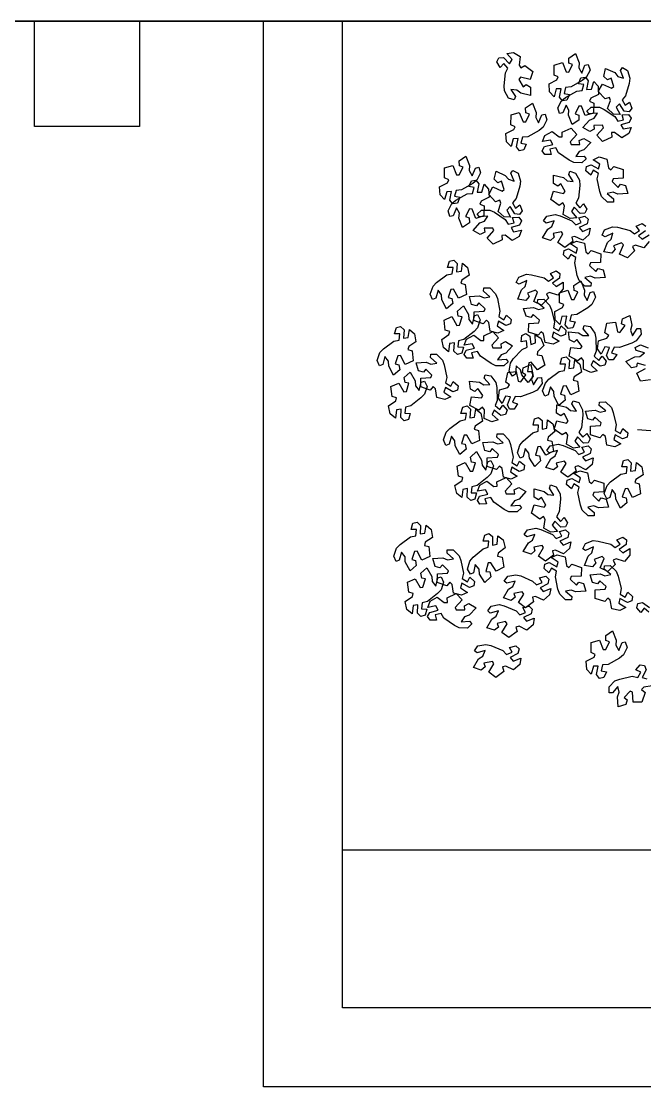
# Model space of a CAD drawing. Header units: millimetres. Extents: x 2004 to 9033, y -135 to 5682.
# Drawn here: x 2765.3 to 3002.3, y 4477.3 to 4882.3 of the extents above; entities that cross this region are included whole.
import ezdxf

# ---------------------------------------------------------------- set-up
doc = ezdxf.new("R2010")
doc.units = ezdxf.units.MM
doc.layers.add('alberi', color=74, linetype='Continuous')

msp = doc.modelspace()

# ---------------------------------------------------------------- linework, layer by layer
for p, q in [((2087.34, 4882.31), (4087.34, 4882.31)), ((2937.34, 4882.31), (2437.34, 4882.31)), ((3087.34, 4882.31), (2587.34, 4882.31)), ((2857.34, 4567.31), (2857.34, 4882.31)), ((2987.34, 4882.31), (2887.34, 4882.31)), ((3087.34, 4882.31), (2987.34, 4882.31)), ((2887.34, 4567.31), (3237.34, 4567.31))]:
    msp.add_line(p, q)
for points in [[(2770.28, 4882.31), (2810.28, 4882.31), (2810.28, 4842.31), (2770.28, 4842.31), (2770.28, 4882.31)], [(3237.34, 4582.31), (3237.34, 4507.31), (2887.34, 4507.31), (2887.34, 4882.31)], [(3267.34, 4582.31), (3267.34, 4477.31), (2857.34, 4477.31), (2857.34, 4567.31)]]:
    msp.add_lwpolyline(points)
at = {"layer": 'alberi'}
for points in [[(2950.51, 4853.13), (2949.03, 4855.87), (2948.87, 4857.82), (2949.31, 4862.69), (2950.3, 4864.53), (2948.76, 4866.28), (2947.33, 4864.8), (2946.05, 4866.86), (2946.77, 4868.38), (2948.58, 4868.51), (2948.58, 4868.51), (2950.86, 4866.18), (2951.86, 4867.74), (2949.85, 4870.12), (2952.34, 4870.49), (2954.99, 4868.91), (2954.56, 4865.6), (2955.2, 4864.57), (2956.67, 4865.49), (2956.67, 4865.49), (2959.79, 4863.28), (2958.78, 4860.16), (2955.06, 4861.01), (2954.43, 4860.21), (2956.06, 4857.35), (2957.25, 4858.24), (2958.87, 4857.21), (2958.84, 4854.1), (2955.13, 4854.95), (2953.63, 4856.14), (2951.37, 4856.36), (2953.13, 4853.66), (2952.67, 4852.46)], [(2981.49, 4863.76), (2980.07, 4860.98), (2978.55, 4859.75), (2974.28, 4857.35), (2972.21, 4857.13), (2971.64, 4854.87), (2973.67, 4854.54), (2972.69, 4852.3), (2971.03, 4852.04), (2969.9, 4853.46), (2969.9, 4853.46), (2970.53, 4856.67), (2968.68, 4856.61), (2967.85, 4853.6), (2966.14, 4855.44), (2965.94, 4858.52), (2968.92, 4860.04), (2969.41, 4861.15), (2967.81, 4861.84), (2967.81, 4861.84), (2967.88, 4865.67), (2971.02, 4866.59), (2972.41, 4863.05), (2973.44, 4862.98), (2974.87, 4865.94), (2973.47, 4866.42), (2973.4, 4868.34), (2975.98, 4870.08), (2977.38, 4866.53), (2977.24, 4864.63), (2978.34, 4862.64), (2979.57, 4865.61), (2980.82, 4865.91)], [(2995.76, 4863.65), (2996.65, 4860.66), (2996.41, 4858.71), (2994.99, 4854.03), (2993.65, 4852.43), (2994.8, 4850.41), (2996.49, 4851.57), (2997.33, 4849.29), (2996.32, 4847.95), (2994.52, 4848.19), (2994.52, 4848.19), (2992.75, 4850.94), (2991.46, 4849.62), (2992.94, 4846.88), (2990.43, 4847.02), (2988.16, 4849.1), (2989.26, 4852.26), (2988.84, 4853.4), (2987.21, 4852.79), (2987.21, 4852.79), (2984.61, 4855.6), (2986.23, 4858.44), (2989.69, 4856.85), (2990.48, 4857.51), (2989.47, 4860.64), (2988.12, 4860.02), (2986.74, 4861.36), (2987.41, 4864.39), (2990.86, 4862.8), (2992.09, 4861.33), (2994.26, 4860.65), (2993.08, 4863.66), (2993.78, 4864.74)], [(2969.21, 4849.36), (2970.64, 4852.13), (2972.17, 4853.36), (2976.43, 4855.74), (2978.51, 4855.96), (2979.09, 4858.22), (2977.06, 4858.56), (2978.05, 4860.78), (2979.71, 4861.05), (2980.84, 4859.62), (2980.84, 4859.62), (2980.19, 4856.42), (2982.04, 4856.47), (2982.88, 4859.47), (2984.59, 4857.62), (2984.77, 4854.54), (2981.79, 4853.04), (2981.3, 4851.93), (2982.89, 4851.24), (2982.89, 4851.24), (2982.81, 4847.41), (2979.67, 4846.49), (2978.29, 4850.04), (2977.27, 4850.11), (2975.82, 4847.15), (2977.22, 4846.67), (2977.28, 4844.75), (2974.69, 4843.03), (2973.31, 4846.57), (2973.45, 4848.48), (2972.36, 4850.47), (2971.12, 4847.5), (2969.87, 4847.21)], [(2965.09, 4844.84), (2963.66, 4842.07), (2962.14, 4840.83), (2957.88, 4838.44), (2955.8, 4838.21), (2955.23, 4835.95), (2957.26, 4835.62), (2956.29, 4833.39), (2954.62, 4833.13), (2953.49, 4834.54), (2953.49, 4834.54), (2954.13, 4837.75), (2952.28, 4837.69), (2951.45, 4834.69), (2949.73, 4836.53), (2949.54, 4839.61), (2952.52, 4841.12), (2953, 4842.24), (2951.41, 4842.92), (2951.41, 4842.92), (2951.47, 4846.75), (2954.61, 4847.68), (2956.01, 4844.14), (2957.03, 4844.07), (2958.47, 4847.03), (2957.06, 4847.51), (2957, 4849.43), (2959.58, 4851.16), (2960.97, 4847.62), (2960.84, 4845.71), (2961.93, 4843.72), (2963.16, 4846.7), (2964.42, 4847)], [(2981.92, 4849.66), (2985.04, 4849.62), (2986.82, 4848.81), (2990.87, 4846.06), (2992, 4844.3), (2994.27, 4844.79), (2993.66, 4846.76), (2996.1, 4846.88), (2997.08, 4845.51), (2996.31, 4843.86), (2996.31, 4843.86), (2993.15, 4843), (2994.03, 4841.37), (2997.09, 4841.97), (2996.21, 4839.61), (2993.54, 4838.07), (2990.85, 4840.06), (2989.64, 4840), (2989.73, 4838.26), (2989.73, 4838.26), (2986.28, 4836.62), (2984.05, 4839.02), (2986.6, 4841.84), (2986.21, 4842.79), (2982.91, 4842.76), (2983.11, 4841.29), (2981.42, 4840.37), (2978.72, 4841.91), (2981.27, 4844.74), (2983.04, 4845.47), (2984.33, 4847.33), (2981.12, 4847.11), (2980.29, 4848.1)], [(2978.4, 4828.54), (2975.28, 4828.65), (2973.52, 4829.51), (2969.54, 4832.36), (2968.46, 4834.15), (2966.17, 4833.71), (2966.73, 4831.73), (2964.29, 4831.67), (2963.35, 4833.06), (2964.16, 4834.69), (2964.16, 4834.69), (2967.33, 4835.47), (2966.5, 4837.12), (2963.42, 4836.6), (2964.37, 4838.93), (2967.07, 4840.41), (2969.7, 4838.36), (2970.92, 4838.39), (2970.87, 4840.12), (2970.87, 4840.12), (2974.36, 4841.68), (2976.53, 4839.23), (2973.91, 4836.47), (2974.28, 4835.51), (2977.57, 4835.46), (2977.42, 4836.94), (2979.13, 4837.81), (2981.79, 4836.2), (2979.17, 4833.44), (2977.38, 4832.76), (2976.05, 4830.92), (2979.26, 4831.07), (2980.06, 4830.06)], [(2939.85, 4824.67), (2938.43, 4821.89), (2936.9, 4820.66), (2932.64, 4818.26), (2930.56, 4818.04), (2929.99, 4815.78), (2932.02, 4815.45), (2931.05, 4813.22), (2929.38, 4812.95), (2928.25, 4814.37), (2928.25, 4814.37), (2928.89, 4817.58), (2927.04, 4817.52), (2926.21, 4814.51), (2924.49, 4816.36), (2924.3, 4819.43), (2927.28, 4820.95), (2927.76, 4822.06), (2926.17, 4822.75), (2926.17, 4822.75), (2926.23, 4826.58), (2929.37, 4827.51), (2930.77, 4823.96), (2931.79, 4823.89), (2933.23, 4826.86), (2931.83, 4827.34), (2931.76, 4829.26), (2934.34, 4830.99), (2935.73, 4827.45), (2935.6, 4825.54), (2936.69, 4823.55), (2937.92, 4826.53), (2939.18, 4826.82)], [(2988.1, 4813.55), (2985.91, 4815.76), (2985.2, 4817.59), (2984.24, 4822.39), (2984.67, 4824.43), (2982.7, 4825.67), (2981.75, 4823.85), (2979.93, 4825.46), (2980.2, 4827.13), (2981.89, 4827.76), (2981.89, 4827.76), (2984.75, 4826.17), (2985.27, 4827.95), (2982.66, 4829.66), (2984.95, 4830.73), (2987.93, 4829.96), (2988.45, 4826.66), (2989.36, 4825.85), (2990.51, 4827.15), (2990.51, 4827.15), (2994.13, 4825.91), (2994.04, 4822.64), (2990.24, 4822.4), (2989.86, 4821.45), (2992.23, 4819.17), (2993.12, 4820.36), (2994.97, 4819.83), (2995.82, 4816.84), (2992.02, 4816.61), (2990.24, 4817.32), (2988.01, 4816.9), (2990.47, 4814.81), (2990.36, 4813.52)], [(2954.11, 4824.56), (2955.01, 4821.57), (2954.76, 4819.63), (2953.35, 4814.95), (2952, 4813.35), (2953.15, 4811.32), (2954.85, 4812.49), (2955.69, 4810.2), (2954.67, 4808.86), (2952.87, 4809.1), (2952.87, 4809.1), (2951.11, 4811.86), (2949.82, 4810.53), (2951.3, 4807.79), (2948.79, 4807.93), (2946.51, 4810.02), (2947.62, 4813.17), (2947.2, 4814.31), (2945.57, 4813.7), (2945.57, 4813.7), (2942.97, 4816.51), (2944.59, 4819.36), (2948.05, 4817.76), (2948.84, 4818.42), (2947.82, 4821.55), (2946.48, 4820.93), (2945.1, 4822.27), (2945.76, 4825.31), (2949.22, 4823.71), (2950.45, 4822.24), (2952.61, 4821.57), (2951.44, 4824.57), (2952.14, 4825.65)], [(2976, 4824.64), (2977.45, 4821.88), (2977.58, 4819.92), (2977.09, 4815.06), (2976.08, 4813.23), (2977.6, 4811.46), (2979.04, 4812.93), (2980.31, 4810.85), (2979.57, 4809.34), (2977.76, 4809.23), (2977.76, 4809.23), (2975.5, 4811.59), (2974.48, 4810.05), (2976.46, 4807.64), (2973.97, 4807.29), (2971.34, 4808.91), (2971.81, 4812.21), (2971.18, 4813.25), (2969.7, 4812.34), (2969.7, 4812.34), (2966.61, 4814.6), (2967.65, 4817.7), (2971.35, 4816.8), (2972, 4817.6), (2970.4, 4820.48), (2969.2, 4819.61), (2967.59, 4820.66), (2967.66, 4823.77), (2971.36, 4822.87), (2972.84, 4821.66), (2975.1, 4821.41), (2973.37, 4824.13), (2973.85, 4825.33)], [(2927.56, 4810.28), (2929, 4813.05), (2930.52, 4814.28), (2934.79, 4816.66), (2936.87, 4816.88), (2937.45, 4819.13), (2935.42, 4819.47), (2936.4, 4821.7), (2938.07, 4821.96), (2939.19, 4820.53), (2939.19, 4820.53), (2938.55, 4817.33), (2940.4, 4817.38), (2941.24, 4820.39), (2942.95, 4818.54), (2943.13, 4815.46), (2940.15, 4813.95), (2939.66, 4812.84), (2941.25, 4812.15), (2941.25, 4812.15), (2941.17, 4808.32), (2938.03, 4807.4), (2936.64, 4810.95), (2935.62, 4811.03), (2934.18, 4808.07), (2935.58, 4807.58), (2935.64, 4805.66), (2933.05, 4803.94), (2931.67, 4807.49), (2931.81, 4809.39), (2930.72, 4811.39), (2929.48, 4808.41), (2928.22, 4808.12)], [(2940.28, 4810.57), (2943.4, 4810.53), (2945.18, 4809.72), (2949.22, 4806.97), (2950.35, 4805.21), (2952.63, 4805.71), (2952.02, 4807.67), (2954.45, 4807.79), (2955.43, 4806.42), (2954.66, 4804.78), (2954.66, 4804.78), (2951.51, 4803.92), (2952.39, 4802.29), (2955.45, 4802.88), (2954.56, 4800.53), (2951.89, 4798.98), (2949.21, 4800.97), (2948, 4800.91), (2948.09, 4799.18), (2948.09, 4799.18), (2944.63, 4797.53), (2942.4, 4799.93), (2944.96, 4802.76), (2944.56, 4803.7), (2941.27, 4803.67), (2941.47, 4802.2), (2939.78, 4801.28), (2937.07, 4802.82), (2939.63, 4805.65), (2941.39, 4806.38), (2942.69, 4808.25), (2939.47, 4808.02), (2938.65, 4809.01)], [(2965.11, 4808.25), (2968.18, 4808.81), (2970.09, 4808.36), (2974.58, 4806.44), (2976.03, 4804.93), (2978.17, 4805.85), (2977.19, 4807.66), (2979.56, 4808.25), (2980.78, 4807.09), (2980.34, 4805.33), (2980.34, 4805.33), (2977.41, 4803.88), (2978.59, 4802.45), (2981.48, 4803.63), (2981.06, 4801.14), (2978.74, 4799.11), (2975.72, 4800.55), (2974.54, 4800.26), (2974.97, 4798.57), (2974.97, 4798.57), (2971.9, 4796.29), (2969.25, 4798.21), (2971.21, 4801.48), (2970.64, 4802.33), (2967.42, 4801.67), (2967.89, 4800.26), (2966.41, 4799.04), (2963.46, 4800.03), (2965.42, 4803.29), (2967.01, 4804.35), (2967.92, 4806.43), (2964.81, 4805.59), (2963.81, 4806.41)], [(2979.56, 4781.59), (2977.36, 4783.8), (2976.65, 4785.63), (2975.69, 4790.43), (2976.12, 4792.47), (2974.15, 4793.72), (2973.21, 4791.89), (2971.39, 4793.5), (2971.65, 4795.17), (2973.35, 4795.8), (2973.35, 4795.8), (2976.2, 4794.21), (2976.72, 4795.99), (2974.12, 4797.7), (2976.4, 4798.77), (2979.39, 4798), (2979.91, 4794.7), (2980.81, 4793.89), (2981.96, 4795.2), (2981.96, 4795.2), (2985.58, 4793.95), (2985.49, 4790.68), (2981.69, 4790.45), (2981.31, 4789.5), (2983.68, 4787.21), (2984.57, 4788.4), (2986.42, 4787.87), (2987.27, 4784.88), (2983.47, 4784.65), (2981.7, 4785.37), (2979.47, 4784.94), (2981.92, 4782.85), (2981.81, 4781.56)], [(2920.73, 4778.64), (2921.8, 4781.57), (2923.16, 4782.98), (2927.1, 4785.88), (2929.14, 4786.36), (2929.43, 4788.67), (2927.37, 4788.75), (2928.07, 4791.08), (2929.68, 4791.55), (2930.98, 4790.28), (2930.98, 4790.28), (2930.74, 4787.02), (2932.57, 4787.3), (2933.02, 4790.39), (2934.95, 4788.77), (2935.52, 4785.74), (2932.75, 4783.87), (2932.41, 4782.71), (2934.07, 4782.22), (2934.07, 4782.22), (2934.48, 4778.41), (2931.47, 4777.11), (2929.65, 4780.45), (2928.63, 4780.4), (2927.57, 4777.28), (2929.02, 4776.98), (2929.32, 4775.08), (2926.97, 4773.04), (2925.16, 4776.39), (2925.05, 4778.3), (2923.72, 4780.14), (2922.87, 4777.03), (2921.66, 4776.59)], [(2954.39, 4785.08), (2957.33, 4786.13), (2959.28, 4785.98), (2964.03, 4784.81), (2965.69, 4783.55), (2967.66, 4784.8), (2966.41, 4786.44), (2968.65, 4787.39), (2970.04, 4786.45), (2969.89, 4784.64), (2969.89, 4784.64), (2967.23, 4782.74), (2968.62, 4781.51), (2971.28, 4783.14), (2971.27, 4780.62), (2969.3, 4778.24), (2966.09, 4779.18), (2964.98, 4778.7), (2965.67, 4777.11), (2965.67, 4777.11), (2963, 4774.36), (2960.07, 4775.84), (2961.49, 4779.38), (2960.79, 4780.13), (2957.71, 4778.95), (2958.41, 4777.64), (2957.14, 4776.2), (2954.07, 4776.7), (2955.48, 4780.24), (2956.89, 4781.54), (2957.45, 4783.74), (2954.52, 4782.41), (2953.4, 4783.05)], [(2983.54, 4777.4), (2982.15, 4774.6), (2980.65, 4773.35), (2976.42, 4770.9), (2974.34, 4770.64), (2973.8, 4768.38), (2975.84, 4768.07), (2974.89, 4765.83), (2973.23, 4765.54), (2972.08, 4766.94), (2972.08, 4766.94), (2972.68, 4770.16), (2970.83, 4770.08), (2970.04, 4767.06), (2968.3, 4768.88), (2968.06, 4771.96), (2971.02, 4773.51), (2971.49, 4774.63), (2969.89, 4775.3), (2969.89, 4775.3), (2969.9, 4779.12), (2973.03, 4780.09), (2974.47, 4776.57), (2975.5, 4776.51), (2976.89, 4779.49), (2975.48, 4779.96), (2975.39, 4781.88), (2977.95, 4783.64), (2979.39, 4780.12), (2979.28, 4778.21), (2980.4, 4776.23), (2981.59, 4779.23), (2982.84, 4779.54)], [(2943.38, 4780.94), (2945.57, 4778.72), (2946.26, 4776.89), (2947.21, 4772.1), (2946.77, 4770.05), (2948.74, 4768.8), (2949.69, 4770.63), (2951.5, 4769), (2951.24, 4767.34), (2949.54, 4766.71), (2949.54, 4766.71), (2946.69, 4768.32), (2946.16, 4766.54), (2948.76, 4764.81), (2946.47, 4763.76), (2943.49, 4764.54), (2942.98, 4767.84), (2942.08, 4768.65), (2940.92, 4767.35), (2940.92, 4767.35), (2937.31, 4768.61), (2937.41, 4771.88), (2941.21, 4772.1), (2941.6, 4773.05), (2939.23, 4775.34), (2938.34, 4774.15), (2936.49, 4774.69), (2935.65, 4777.69), (2939.45, 4777.9), (2941.22, 4777.18), (2943.45, 4777.6), (2941.01, 4779.7), (2941.12, 4780.98)], [(2963.88, 4776.62), (2966.14, 4774.46), (2966.88, 4772.65), (2967.96, 4767.88), (2967.59, 4765.82), (2969.59, 4764.63), (2970.48, 4766.48), (2972.34, 4764.91), (2972.12, 4763.24), (2970.44, 4762.56), (2970.44, 4762.56), (2967.55, 4764.09), (2967.08, 4762.3), (2969.72, 4760.65), (2967.46, 4759.53), (2964.46, 4760.22), (2963.86, 4763.51), (2962.93, 4764.29), (2961.82, 4762.96), (2961.82, 4762.96), (2958.16, 4764.11), (2958.17, 4767.39), (2961.97, 4767.71), (2962.33, 4768.67), (2959.9, 4770.9), (2959.04, 4769.69), (2957.18, 4770.17), (2956.25, 4773.14), (2960.05, 4773.46), (2961.84, 4772.79), (2964.06, 4773.27), (2961.55, 4775.3), (2961.63, 4776.59)], [(2939.72, 4768.76), (2938.72, 4765.8), (2937.4, 4764.36), (2933.53, 4761.36), (2931.51, 4760.84), (2931.28, 4758.52), (2933.34, 4758.49), (2932.7, 4756.14), (2931.09, 4755.63), (2929.77, 4756.87), (2929.77, 4756.87), (2929.92, 4760.14), (2928.1, 4759.8), (2927.72, 4756.71), (2925.75, 4758.28), (2925.11, 4761.3), (2927.83, 4763.23), (2928.15, 4764.41), (2926.47, 4764.85), (2926.47, 4764.85), (2925.98, 4768.65), (2928.95, 4770.03), (2930.85, 4766.73), (2931.87, 4766.81), (2932.85, 4769.95), (2931.4, 4770.22), (2931.05, 4772.11), (2933.35, 4774.2), (2935.24, 4770.9), (2935.39, 4768.99), (2936.77, 4767.19), (2937.55, 4770.31), (2938.74, 4770.79)], [(3000.93, 4763.32), (2999.05, 4760.84), (2997.33, 4759.89), (2992.72, 4758.28), (2990.63, 4758.42), (2989.68, 4756.29), (2991.62, 4755.61), (2990.27, 4753.59), (2988.58, 4753.62), (2987.72, 4755.21), (2987.72, 4755.21), (2988.9, 4758.26), (2987.07, 4758.52), (2985.73, 4755.71), (2984.36, 4757.82), (2984.71, 4760.89), (2987.91, 4761.86), (2988.58, 4762.87), (2987.13, 4763.83), (2987.13, 4763.83), (2987.86, 4767.58), (2991.12, 4767.95), (2991.87, 4764.22), (2992.87, 4763.97), (2994.8, 4766.63), (2993.5, 4767.35), (2993.77, 4769.26), (2996.62, 4770.51), (2997.37, 4766.78), (2996.9, 4764.92), (2997.63, 4762.77), (2999.36, 4765.49), (3000.65, 4765.56)], [(2900.54, 4753.42), (2901.61, 4756.35), (2902.97, 4757.76), (2906.91, 4760.66), (2908.94, 4761.14), (2909.24, 4763.45), (2907.18, 4763.53), (2907.88, 4765.87), (2909.49, 4766.33), (2910.79, 4765.06), (2910.79, 4765.06), (2910.55, 4761.8), (2912.38, 4762.09), (2912.83, 4765.17), (2914.76, 4763.55), (2915.33, 4760.52), (2912.56, 4758.65), (2912.21, 4757.49), (2913.88, 4757), (2913.88, 4757), (2914.29, 4753.19), (2911.28, 4751.89), (2909.46, 4755.24), (2908.44, 4755.18), (2907.38, 4752.06), (2908.83, 4751.76), (2909.13, 4749.86), (2906.78, 4747.83), (2904.96, 4751.17), (2904.86, 4753.08), (2903.53, 4754.92), (2902.68, 4751.82), (2901.47, 4751.37)], [(2948.75, 4751.28), (2945.63, 4751.35), (2943.86, 4752.18), (2939.85, 4754.98), (2938.74, 4756.75), (2936.46, 4756.28), (2937.04, 4754.31), (2934.61, 4754.22), (2933.65, 4755.6), (2934.43, 4757.23), (2934.43, 4757.23), (2937.6, 4758.06), (2936.74, 4759.7), (2933.67, 4759.14), (2934.58, 4761.48), (2937.27, 4763), (2939.93, 4760.98), (2941.14, 4761.02), (2941.07, 4762.76), (2941.07, 4762.76), (2944.54, 4764.37), (2946.75, 4761.94), (2944.16, 4759.14), (2944.54, 4758.19), (2947.84, 4758.19), (2947.66, 4759.66), (2949.36, 4760.56), (2952.04, 4758.99), (2949.46, 4756.19), (2947.68, 4755.48), (2946.37, 4753.63), (2949.58, 4753.82), (2950.4, 4752.82)], [(2950.74, 4749.29), (2951.24, 4752.37), (2952.32, 4754.01), (2955.64, 4757.6), (2957.55, 4758.45), (2957.4, 4760.78), (2955.36, 4760.47), (2955.61, 4762.89), (2957.11, 4763.66), (2958.62, 4762.65), (2958.62, 4762.65), (2959, 4759.4), (2960.74, 4760.03), (2960.61, 4763.14), (2962.81, 4761.91), (2963.94, 4759.04), (2961.57, 4756.69), (2961.44, 4755.48), (2963.17, 4755.32), (2963.17, 4755.32), (2964.29, 4751.65), (2961.58, 4749.81), (2959.17, 4752.75), (2958.17, 4752.51), (2957.71, 4749.24), (2959.2, 4749.22), (2959.85, 4747.41), (2957.92, 4744.97), (2955.51, 4747.91), (2955.05, 4749.77), (2953.4, 4751.33), (2953.14, 4748.12), (2952.04, 4747.45)], [(2981.48, 4766.25), (2983.29, 4763.71), (2983.68, 4761.79), (2983.85, 4756.9), (2983.09, 4754.95), (2984.83, 4753.41), (2986.06, 4755.06), (2987.59, 4753.16), (2987.06, 4751.57), (2985.28, 4751.22), (2985.28, 4751.22), (2982.73, 4753.26), (2981.93, 4751.59), (2984.21, 4749.47), (2981.79, 4748.79), (2978.97, 4750.04), (2978.99, 4753.38), (2978.23, 4754.32), (2976.88, 4753.22), (2976.88, 4753.22), (2973.52, 4755.04), (2974.14, 4758.26), (2977.93, 4757.87), (2978.46, 4758.74), (2976.49, 4761.38), (2975.42, 4760.36), (2973.68, 4761.18), (2973.33, 4764.27), (2977.12, 4763.87), (2978.75, 4762.88), (2981.02, 4762.93), (2978.94, 4765.4), (2979.26, 4766.65)], [(2923.18, 4755.73), (2925.38, 4753.51), (2926.07, 4751.67), (2927.02, 4746.88), (2926.58, 4744.83), (2928.55, 4743.58), (2929.5, 4745.41), (2931.31, 4743.79), (2931.05, 4742.12), (2929.34, 4741.49), (2929.34, 4741.49), (2926.49, 4743.1), (2925.97, 4741.32), (2928.57, 4739.6), (2926.28, 4738.54), (2923.3, 4739.32), (2922.79, 4742.62), (2921.88, 4743.43), (2920.73, 4742.13), (2920.73, 4742.13), (2917.12, 4743.39), (2917.22, 4746.66), (2921.02, 4746.88), (2921.41, 4747.83), (2919.04, 4750.12), (2918.15, 4748.94), (2916.3, 4749.47), (2915.46, 4752.47), (2919.26, 4752.68), (2921.03, 4751.96), (2923.26, 4752.38), (2920.82, 4754.48), (2920.93, 4755.76)], [(2963.44, 4741.88), (2964.51, 4744.81), (2965.87, 4746.22), (2969.81, 4749.12), (2971.84, 4749.6), (2972.14, 4751.91), (2970.08, 4751.99), (2970.78, 4754.33), (2972.39, 4754.79), (2973.69, 4753.52), (2973.69, 4753.52), (2973.45, 4750.26), (2975.28, 4750.55), (2975.73, 4753.63), (2977.66, 4752.01), (2978.23, 4748.98), (2975.46, 4747.11), (2975.11, 4745.95), (2976.78, 4745.46), (2976.78, 4745.46), (2977.19, 4741.65), (2974.18, 4740.35), (2972.36, 4743.69), (2971.34, 4743.64), (2970.28, 4740.52), (2971.73, 4740.22), (2972.03, 4738.32), (2969.68, 4736.28), (2967.86, 4739.63), (2967.76, 4741.54), (2966.43, 4743.38), (2965.58, 4740.27), (2964.37, 4739.83)], [(2963.27, 4744.61), (2961.39, 4742.12), (2959.67, 4741.17), (2955.06, 4739.56), (2952.97, 4739.7), (2952.01, 4737.57), (2953.96, 4736.89), (2952.61, 4734.87), (2950.92, 4734.9), (2950.06, 4736.49), (2950.06, 4736.49), (2951.24, 4739.54), (2949.41, 4739.8), (2948.07, 4736.99), (2946.7, 4739.1), (2947.05, 4742.17), (2950.24, 4743.14), (2950.92, 4744.15), (2949.47, 4745.11), (2949.47, 4745.11), (2950.2, 4748.86), (2953.46, 4749.23), (2954.21, 4745.5), (2955.2, 4745.25), (2957.14, 4747.91), (2955.84, 4748.63), (2956.11, 4750.54), (2958.95, 4751.79), (2959.71, 4748.06), (2959.24, 4746.2), (2959.97, 4744.05), (2961.7, 4746.77), (2962.99, 4746.84)], [(2919.53, 4743.54), (2918.53, 4740.59), (2917.21, 4739.14), (2913.34, 4736.15), (2911.32, 4735.62), (2911.09, 4733.3), (2913.14, 4733.27), (2912.51, 4730.92), (2910.9, 4730.41), (2909.58, 4731.65), (2909.58, 4731.65), (2909.73, 4734.92), (2907.91, 4734.59), (2907.53, 4731.49), (2905.56, 4733.06), (2904.92, 4736.08), (2907.64, 4738.02), (2907.96, 4739.19), (2906.28, 4739.63), (2906.28, 4739.63), (2905.78, 4743.43), (2908.75, 4744.81), (2910.66, 4741.51), (2911.68, 4741.59), (2912.66, 4744.73), (2911.2, 4745), (2910.85, 4746.89), (2913.16, 4748.98), (2915.05, 4745.68), (2915.2, 4743.78), (2916.58, 4741.97), (2917.36, 4745.1), (2918.55, 4745.57)], [(2943.82, 4747.53), (2945.63, 4744.99), (2946.02, 4743.07), (2946.18, 4738.18), (2945.43, 4736.23), (2947.17, 4734.69), (2948.4, 4736.34), (2949.93, 4734.44), (2949.4, 4732.85), (2947.62, 4732.5), (2947.62, 4732.5), (2945.06, 4734.54), (2944.27, 4732.87), (2946.55, 4730.75), (2944.13, 4730.07), (2941.3, 4731.32), (2941.33, 4734.66), (2940.57, 4735.6), (2939.22, 4734.5), (2939.22, 4734.5), (2935.85, 4736.32), (2936.48, 4739.54), (2940.26, 4739.15), (2940.8, 4740.02), (2938.83, 4742.66), (2937.76, 4741.64), (2936.02, 4742.46), (2935.67, 4745.55), (2939.46, 4745.15), (2941.09, 4744.16), (2943.36, 4744.21), (2941.28, 4746.68), (2941.6, 4747.93)], [(2925.78, 4723.16), (2926.85, 4726.09), (2928.21, 4727.5), (2932.15, 4730.4), (2934.18, 4730.88), (2934.47, 4733.19), (2932.42, 4733.27), (2933.11, 4735.61), (2934.73, 4736.07), (2936.03, 4734.8), (2936.03, 4734.8), (2935.79, 4731.54), (2937.62, 4731.83), (2938.07, 4734.91), (2940, 4733.29), (2940.57, 4730.26), (2937.8, 4728.39), (2937.45, 4727.23), (2939.12, 4726.74), (2939.12, 4726.74), (2939.52, 4722.93), (2936.52, 4721.63), (2934.7, 4724.98), (2933.68, 4724.92), (2932.62, 4721.8), (2934.07, 4721.5), (2934.37, 4719.6), (2932.02, 4717.57), (2930.2, 4720.91), (2930.1, 4722.82), (2928.77, 4724.66), (2927.92, 4721.55), (2926.71, 4721.11)], [(2977.19, 4737.35), (2978.65, 4734.59), (2978.78, 4732.64), (2978.29, 4727.78), (2977.28, 4725.95), (2978.8, 4724.18), (2980.24, 4725.65), (2981.5, 4723.57), (2980.76, 4722.06), (2978.95, 4721.95), (2978.95, 4721.95), (2976.69, 4724.31), (2975.68, 4722.76), (2977.66, 4720.36), (2975.17, 4720.01), (2972.54, 4721.62), (2973.01, 4724.93), (2972.38, 4725.97), (2970.9, 4725.06), (2970.9, 4725.06), (2967.8, 4727.31), (2968.85, 4730.42), (2972.55, 4729.52), (2973.2, 4730.32), (2971.6, 4733.19), (2970.4, 4732.32), (2968.79, 4733.37), (2968.86, 4736.48), (2972.56, 4735.58), (2974.04, 4734.38), (2976.3, 4734.13), (2974.57, 4736.85), (2975.05, 4738.04)], [(2987.33, 4737.6), (2989.59, 4735.44), (2990.34, 4733.63), (2991.42, 4728.86), (2991.04, 4726.8), (2993.04, 4725.61), (2993.94, 4727.46), (2995.8, 4725.89), (2995.58, 4724.22), (2993.89, 4723.54), (2993.89, 4723.54), (2991, 4725.07), (2990.53, 4723.28), (2993.17, 4721.63), (2990.92, 4720.51), (2987.91, 4721.2), (2987.31, 4724.48), (2986.38, 4725.27), (2985.27, 4723.94), (2985.27, 4723.94), (2981.62, 4725.09), (2981.62, 4728.37), (2985.42, 4728.69), (2985.78, 4729.65), (2983.35, 4731.87), (2982.49, 4730.67), (2980.63, 4731.15), (2979.71, 4734.12), (2983.5, 4734.44), (2985.29, 4733.77), (2987.51, 4734.25), (2985, 4736.28), (2985.08, 4737.57)], [(2953.89, 4718.23), (2954.76, 4721.22), (2956.02, 4722.72), (2959.75, 4725.88), (2961.75, 4726.5), (2961.89, 4728.82), (2959.83, 4728.76), (2960.37, 4731.14), (2961.95, 4731.71), (2963.33, 4730.53), (2963.33, 4730.53), (2963.31, 4727.26), (2965.12, 4727.67), (2965.36, 4730.78), (2967.4, 4729.3), (2968.17, 4726.31), (2965.53, 4724.26), (2965.26, 4723.07), (2966.96, 4722.7), (2966.96, 4722.7), (2967.62, 4718.93), (2964.71, 4717.42), (2962.67, 4720.64), (2961.65, 4720.52), (2960.8, 4717.33), (2962.27, 4717.13), (2962.7, 4715.25), (2960.49, 4713.07), (2958.45, 4716.28), (2958.23, 4718.18), (2956.77, 4719.93), (2956.13, 4716.77), (2954.95, 4716.24)], [(2948.42, 4725.46), (2950.61, 4723.25), (2951.31, 4721.41), (2952.26, 4716.62), (2951.82, 4714.57), (2953.79, 4713.32), (2954.74, 4715.15), (2956.55, 4713.52), (2956.28, 4711.86), (2954.58, 4711.23), (2954.58, 4711.23), (2951.73, 4712.84), (2951.21, 4711.06), (2953.81, 4709.34), (2951.52, 4708.28), (2948.54, 4709.06), (2948.03, 4712.36), (2947.12, 4713.17), (2945.97, 4711.87), (2945.97, 4711.87), (2942.36, 4713.13), (2942.45, 4716.4), (2946.26, 4716.62), (2946.64, 4717.57), (2944.28, 4719.86), (2943.38, 4718.68), (2941.54, 4719.21), (2940.7, 4722.21), (2944.5, 4722.42), (2946.27, 4721.7), (2948.5, 4722.12), (2946.06, 4724.22), (2946.17, 4725.5)], [(2944.77, 4713.28), (2943.77, 4710.33), (2942.45, 4708.88), (2938.58, 4705.89), (2936.56, 4705.36), (2936.33, 4703.04), (2938.38, 4703.01), (2937.75, 4700.66), (2936.14, 4700.15), (2934.81, 4701.39), (2934.81, 4701.39), (2934.97, 4704.66), (2933.15, 4704.33), (2932.77, 4701.23), (2930.8, 4702.8), (2930.16, 4705.82), (2932.88, 4707.75), (2933.2, 4708.93), (2931.52, 4709.37), (2931.52, 4709.37), (2931.02, 4713.17), (2933.99, 4714.55), (2935.89, 4711.25), (2936.92, 4711.33), (2937.9, 4714.47), (2936.44, 4714.74), (2936.09, 4716.63), (2938.39, 4718.72), (2940.29, 4715.42), (2940.44, 4713.52), (2941.82, 4711.71), (2942.59, 4714.84), (2943.79, 4715.31)], [(2966.31, 4720.96), (2969.38, 4721.53), (2971.28, 4721.07), (2975.78, 4719.15), (2977.23, 4717.64), (2979.37, 4718.57), (2978.39, 4720.38), (2980.75, 4720.97), (2981.98, 4719.81), (2981.54, 4718.05), (2981.54, 4718.05), (2978.61, 4716.6), (2979.79, 4715.17), (2982.67, 4716.34), (2982.26, 4713.86), (2979.94, 4711.83), (2976.92, 4713.26), (2975.74, 4712.97), (2976.17, 4711.29), (2976.17, 4711.29), (2973.09, 4709.01), (2970.44, 4710.93), (2972.4, 4714.2), (2971.84, 4715.05), (2968.61, 4714.38), (2969.09, 4712.98), (2967.61, 4711.75), (2964.66, 4712.75), (2966.62, 4716.01), (2968.21, 4717.07), (2969.12, 4719.15), (2966.01, 4718.31), (2965.01, 4719.12)], [(2986.89, 4702.86), (2987.97, 4705.79), (2989.33, 4707.2), (2993.26, 4710.1), (2995.3, 4710.58), (2995.59, 4712.89), (2993.53, 4712.97), (2994.23, 4715.3), (2995.84, 4715.77), (2997.14, 4714.5), (2997.14, 4714.5), (2996.9, 4711.24), (2998.73, 4711.53), (2999.19, 4714.61), (3001.12, 4712.99), (3001.69, 4709.96), (2998.91, 4708.09), (2998.57, 4706.93), (3000.23, 4706.44), (3000.23, 4706.44), (3000.64, 4702.63), (2997.64, 4701.33), (2995.82, 4704.67), (2994.79, 4704.62), (2993.73, 4701.5), (2995.18, 4701.2), (2995.48, 4699.3), (2993.13, 4697.26), (2991.32, 4700.61), (2991.22, 4702.52), (2989.89, 4704.36), (2989.03, 4701.25), (2987.82, 4700.81)], [(2980.75, 4694.31), (2978.56, 4696.52), (2977.85, 4698.35), (2976.89, 4703.14), (2977.32, 4705.19), (2975.35, 4706.43), (2974.41, 4704.6), (2972.59, 4706.22), (2972.85, 4707.88), (2974.55, 4708.52), (2974.55, 4708.52), (2977.4, 4706.93), (2977.92, 4708.7), (2975.31, 4710.42), (2977.6, 4711.48), (2980.58, 4710.72), (2981.1, 4707.42), (2982.01, 4706.61), (2983.16, 4707.91), (2983.16, 4707.91), (2986.78, 4706.67), (2986.69, 4703.39), (2982.89, 4703.16), (2982.51, 4702.21), (2984.88, 4699.93), (2985.77, 4701.12), (2987.62, 4700.59), (2988.47, 4697.59), (2984.67, 4697.37), (2982.89, 4698.08), (2980.66, 4697.66), (2983.12, 4695.56), (2983.01, 4694.28)], [(2953.8, 4695.8), (2950.68, 4695.87), (2948.91, 4696.71), (2944.89, 4699.5), (2943.79, 4701.27), (2941.5, 4700.8), (2942.09, 4698.83), (2939.66, 4698.74), (2938.69, 4700.12), (2939.48, 4701.76), (2939.48, 4701.76), (2942.64, 4702.58), (2941.78, 4704.22), (2938.72, 4703.66), (2939.63, 4706.01), (2942.32, 4707.52), (2944.98, 4705.5), (2946.19, 4705.54), (2946.12, 4707.28), (2946.12, 4707.28), (2949.59, 4708.89), (2951.79, 4706.46), (2949.21, 4703.66), (2949.59, 4702.71), (2952.88, 4702.71), (2952.71, 4704.18), (2954.41, 4705.08), (2957.09, 4703.51), (2954.51, 4700.71), (2952.73, 4700), (2951.42, 4698.15), (2954.63, 4698.34), (2955.44, 4697.34)], [(2968.65, 4705.4), (2970.1, 4702.64), (2970.23, 4700.68), (2969.74, 4695.82), (2968.73, 4693.99), (2970.25, 4692.22), (2971.69, 4693.69), (2972.96, 4691.61), (2972.22, 4690.1), (2970.41, 4689.99), (2970.41, 4689.99), (2968.15, 4692.35), (2967.13, 4690.8), (2969.11, 4688.4), (2966.62, 4688.05), (2963.99, 4689.66), (2964.46, 4692.97), (2963.83, 4694.01), (2962.35, 4693.1), (2962.35, 4693.1), (2959.26, 4695.35), (2960.3, 4698.46), (2964.01, 4697.56), (2964.65, 4698.36), (2963.05, 4701.24), (2961.85, 4700.36), (2960.24, 4701.41), (2960.31, 4704.52), (2964.01, 4703.62), (2965.49, 4702.42), (2967.75, 4702.17), (2966.02, 4704.89), (2966.5, 4706.09)], [(2906.85, 4679.03), (2907.92, 4681.96), (2909.28, 4683.37), (2913.22, 4686.27), (2915.25, 4686.75), (2915.55, 4689.06), (2913.49, 4689.14), (2914.18, 4691.48), (2915.8, 4691.94), (2917.1, 4690.67), (2917.1, 4690.67), (2916.86, 4687.41), (2918.69, 4687.7), (2919.14, 4690.78), (2921.07, 4689.16), (2921.64, 4686.13), (2918.87, 4684.26), (2918.52, 4683.1), (2920.19, 4682.61), (2920.19, 4682.61), (2920.6, 4678.8), (2917.59, 4677.5), (2915.77, 4680.84), (2914.75, 4680.79), (2913.69, 4677.67), (2915.14, 4677.37), (2915.44, 4675.47), (2913.09, 4673.43), (2911.27, 4676.78), (2911.17, 4678.69), (2909.84, 4680.53), (2908.99, 4677.42), (2907.78, 4676.98)], [(2934.96, 4674.1), (2935.83, 4677.09), (2937.09, 4678.59), (2940.83, 4681.75), (2942.82, 4682.37), (2942.96, 4684.69), (2940.9, 4684.63), (2941.44, 4687.01), (2943.02, 4687.58), (2944.4, 4686.4), (2944.4, 4686.4), (2944.38, 4683.13), (2946.19, 4683.54), (2946.43, 4686.65), (2948.47, 4685.16), (2949.24, 4682.18), (2946.6, 4680.13), (2946.33, 4678.94), (2948.03, 4678.57), (2948.03, 4678.57), (2948.69, 4674.8), (2945.78, 4673.29), (2943.74, 4676.51), (2942.72, 4676.39), (2941.87, 4673.2), (2943.34, 4673), (2943.77, 4671.12), (2941.56, 4668.93), (2939.53, 4672.15), (2939.3, 4674.05), (2937.85, 4675.8), (2937.2, 4672.64), (2936.02, 4672.11)], [(2957.76, 4689.01), (2960.83, 4689.57), (2962.74, 4689.11), (2967.23, 4687.2), (2968.68, 4685.69), (2970.82, 4686.61), (2969.84, 4688.42), (2972.21, 4689.01), (2973.43, 4687.85), (2972.99, 4686.09), (2972.99, 4686.09), (2970.06, 4684.64), (2971.24, 4683.21), (2974.13, 4684.38), (2973.71, 4681.9), (2971.39, 4679.87), (2968.37, 4681.31), (2967.19, 4681.01), (2967.62, 4679.33), (2967.62, 4679.33), (2964.55, 4677.05), (2961.9, 4678.97), (2963.86, 4682.24), (2963.29, 4683.09), (2960.07, 4682.43), (2960.54, 4681.02), (2959.06, 4679.79), (2956.11, 4680.79), (2958.07, 4684.05), (2959.66, 4685.11), (2960.57, 4687.19), (2957.46, 4686.35), (2956.46, 4687.16)], [(2979.71, 4683.84), (2982.64, 4684.89), (2984.6, 4684.74), (2989.34, 4683.57), (2991.01, 4682.31), (2992.98, 4683.56), (2991.72, 4685.2), (2993.96, 4686.15), (2995.36, 4685.21), (2995.21, 4683.4), (2995.21, 4683.4), (2992.55, 4681.5), (2993.94, 4680.27), (2996.6, 4681.9), (2996.59, 4679.38), (2994.62, 4677), (2991.41, 4677.94), (2990.29, 4677.46), (2990.99, 4675.87), (2990.99, 4675.87), (2988.32, 4673.12), (2985.39, 4674.6), (2986.8, 4678.14), (2986.11, 4678.89), (2983.03, 4677.71), (2983.72, 4676.4), (2982.46, 4674.96), (2979.39, 4675.46), (2980.8, 4679), (2982.21, 4680.3), (2982.77, 4682.5), (2979.83, 4681.17), (2978.72, 4681.81)], [(2929.49, 4681.33), (2931.69, 4679.11), (2932.38, 4677.28), (2933.33, 4672.49), (2932.89, 4670.44), (2934.86, 4669.19), (2935.81, 4671.02), (2937.62, 4669.39), (2937.36, 4667.73), (2935.65, 4667.1), (2935.65, 4667.1), (2932.8, 4668.71), (2932.28, 4666.93), (2934.88, 4665.21), (2932.59, 4664.15), (2929.61, 4664.93), (2929.1, 4668.23), (2928.19, 4669.04), (2927.04, 4667.74), (2927.04, 4667.74), (2923.43, 4669), (2923.53, 4672.27), (2927.33, 4672.49), (2927.72, 4673.44), (2925.35, 4675.73), (2924.45, 4674.55), (2922.61, 4675.08), (2921.77, 4678.08), (2925.57, 4678.29), (2927.34, 4677.57), (2929.57, 4677.99), (2927.13, 4680.09), (2927.24, 4681.37)], [(2972.21, 4662.35), (2970.01, 4664.56), (2969.31, 4666.39), (2968.34, 4671.18), (2968.77, 4673.23), (2966.8, 4674.47), (2965.86, 4672.64), (2964.04, 4674.26), (2964.3, 4675.93), (2966, 4676.56), (2966, 4676.56), (2968.85, 4674.97), (2969.37, 4676.74), (2966.77, 4678.46), (2969.05, 4679.52), (2972.04, 4678.76), (2972.56, 4675.46), (2973.46, 4674.65), (2974.61, 4675.95), (2974.61, 4675.95), (2978.23, 4674.71), (2978.14, 4671.43), (2974.34, 4671.2), (2973.96, 4670.25), (2976.33, 4667.97), (2977.22, 4669.16), (2979.07, 4668.63), (2979.92, 4665.63), (2976.12, 4665.41), (2974.35, 4666.12), (2972.12, 4665.7), (2974.57, 4663.61), (2974.46, 4662.32)], [(2925.84, 4669.15), (2924.84, 4666.2), (2923.52, 4664.75), (2919.65, 4661.76), (2917.63, 4661.23), (2917.4, 4658.91), (2919.45, 4658.88), (2918.82, 4656.53), (2917.21, 4656.02), (2915.89, 4657.26), (2915.89, 4657.26), (2916.04, 4660.53), (2914.22, 4660.2), (2913.84, 4657.1), (2911.87, 4658.67), (2911.23, 4661.69), (2913.95, 4663.62), (2914.27, 4664.8), (2912.59, 4665.24), (2912.59, 4665.24), (2912.09, 4669.04), (2915.06, 4670.42), (2916.97, 4667.12), (2917.99, 4667.2), (2918.97, 4670.34), (2917.51, 4670.61), (2917.16, 4672.5), (2919.47, 4674.59), (2921.36, 4671.29), (2921.51, 4669.38), (2922.89, 4667.58), (2923.67, 4670.7), (2924.86, 4671.18)], [(2989.2, 4675.38), (2991.45, 4673.22), (2992.2, 4671.41), (2993.28, 4666.64), (2992.9, 4664.58), (2994.9, 4663.39), (2995.8, 4665.24), (2997.66, 4663.67), (2997.44, 4662), (2995.76, 4661.32), (2995.76, 4661.32), (2992.86, 4662.85), (2992.39, 4661.06), (2995.04, 4659.41), (2992.78, 4658.29), (2989.78, 4658.98), (2989.17, 4662.27), (2988.25, 4663.05), (2987.13, 4661.72), (2987.13, 4661.72), (2983.48, 4662.87), (2983.49, 4666.15), (2987.28, 4666.47), (2987.64, 4667.43), (2985.21, 4669.66), (2984.35, 4668.45), (2982.49, 4668.93), (2981.57, 4671.9), (2985.36, 4672.22), (2987.15, 4671.55), (2989.37, 4672.03), (2986.87, 4674.06), (2986.95, 4675.35)], [(2950.19, 4671.35), (2953.26, 4671.92), (2955.17, 4671.46), (2959.66, 4669.54), (2961.11, 4668.03), (2963.25, 4668.96), (2962.27, 4670.77), (2964.64, 4671.35), (2965.86, 4670.2), (2965.42, 4668.44), (2965.42, 4668.44), (2962.49, 4666.98), (2963.67, 4665.55), (2966.56, 4666.73), (2966.14, 4664.25), (2963.82, 4662.22), (2960.8, 4663.65), (2959.62, 4663.36), (2960.05, 4661.68), (2960.05, 4661.68), (2956.98, 4659.4), (2954.33, 4661.32), (2956.29, 4664.59), (2955.72, 4665.44), (2952.49, 4664.77), (2952.97, 4663.37), (2951.49, 4662.14), (2948.54, 4663.14), (2950.5, 4666.4), (2952.09, 4667.46), (2953, 4669.54), (2949.89, 4668.7), (2948.89, 4669.51)], [(2934.87, 4651.67), (2931.75, 4651.74), (2929.98, 4652.58), (2925.97, 4655.37), (2924.86, 4657.14), (2922.57, 4656.67), (2923.16, 4654.7), (2920.73, 4654.61), (2919.76, 4655.99), (2920.55, 4657.63), (2920.55, 4657.63), (2923.72, 4658.45), (2922.86, 4660.09), (2919.79, 4659.53), (2920.7, 4661.88), (2923.39, 4663.39), (2926.05, 4661.37), (2927.26, 4661.41), (2927.19, 4663.15), (2927.19, 4663.15), (2930.66, 4664.76), (2932.86, 4662.33), (2930.28, 4659.53), (2930.66, 4658.58), (2933.96, 4658.58), (2933.78, 4660.05), (2935.48, 4660.95), (2938.16, 4659.38), (2935.58, 4656.58), (2933.8, 4655.87), (2932.49, 4654.02), (2935.7, 4654.21), (2936.52, 4653.21)], [(2943.88, 4660.01), (2946.95, 4660.57), (2948.86, 4660.11), (2953.35, 4658.2), (2954.8, 4656.69), (2956.94, 4657.61), (2955.96, 4659.42), (2958.33, 4660.01), (2959.55, 4658.85), (2959.11, 4657.09), (2959.11, 4657.09), (2956.18, 4655.64), (2957.36, 4654.21), (2960.25, 4655.38), (2959.83, 4652.9), (2957.51, 4650.87), (2954.49, 4652.31), (2953.31, 4652.01), (2953.74, 4650.33), (2953.74, 4650.33), (2950.67, 4648.05), (2948.02, 4649.97), (2949.98, 4653.24), (2949.41, 4654.09), (2946.18, 4653.43), (2946.66, 4652.02), (2945.18, 4650.79), (2942.23, 4651.79), (2944.19, 4655.05), (2945.78, 4656.11), (2946.69, 4658.19), (2943.58, 4657.35), (2942.58, 4658.16)], [(2995.57, 4644.26), (2994.15, 4641.48), (2992.63, 4640.25), (2988.37, 4637.85), (2986.29, 4637.63), (2985.72, 4635.37), (2987.75, 4635.04), (2986.77, 4632.8), (2985.11, 4632.54), (2983.98, 4633.96), (2983.98, 4633.96), (2984.61, 4637.17), (2982.76, 4637.11), (2981.93, 4634.1), (2980.22, 4635.94), (2980.02, 4639.02), (2983, 4640.54), (2983.49, 4641.65), (2981.89, 4642.34), (2981.89, 4642.34), (2981.96, 4646.17), (2985.1, 4647.09), (2986.49, 4643.55), (2987.52, 4643.48), (2988.95, 4646.44), (2987.55, 4646.92), (2987.48, 4648.84), (2990.06, 4650.58), (2991.46, 4647.03), (2991.32, 4645.12), (2992.42, 4643.14), (2993.65, 4646.11), (2994.9, 4646.41)], [(2938.83, 4644.88), (2941.9, 4645.44), (2943.81, 4644.98), (2948.31, 4643.07), (2949.75, 4641.56), (2951.89, 4642.48), (2950.92, 4644.29), (2953.28, 4644.88), (2954.5, 4643.72), (2954.07, 4641.96), (2954.07, 4641.96), (2951.14, 4640.51), (2952.31, 4639.08), (2955.2, 4640.25), (2954.78, 4637.77), (2952.46, 4635.74), (2949.45, 4637.18), (2948.27, 4636.88), (2948.69, 4635.2), (2948.69, 4635.2), (2945.62, 4632.92), (2942.97, 4634.84), (2944.93, 4638.11), (2944.36, 4638.96), (2941.14, 4638.29), (2941.61, 4636.89), (2940.13, 4635.66), (2937.18, 4636.66), (2939.14, 4639.92), (2940.74, 4640.98), (2941.65, 4643.06), (2938.53, 4642.22), (2937.54, 4643.03)]]:
    msp.add_lwpolyline(points, close=True, dxfattribs=at)
for points in [[(3003.94, 4798.62), (3001.97, 4796.24), (2998.76, 4797.18), (2997.64, 4796.7), (2998.34, 4795.11), (2998.34, 4795.11), (2995.67, 4792.37), (2992.74, 4793.84), (2994.15, 4797.38), (2993.46, 4798.13), (2990.38, 4796.96), (2991.07, 4795.64), (2989.81, 4794.2), (2986.74, 4794.71), (2988.15, 4798.24), (2989.56, 4799.54), (2990.12, 4801.74), (2987.18, 4800.41), (2986.07, 4801.06), (2987.05, 4803.08), (2989.99, 4804.13), (2991.95, 4803.99), (2996.69, 4802.81), (2998.36, 4801.55), (3000.33, 4802.81), (2999.07, 4804.44), (3001.31, 4805.4), (3002.71, 4804.45)], [(3002.56, 4802.64), (2999.9, 4800.74), (3001.29, 4799.52), (3003.95, 4801.14)], [(3002.52, 4751.4), (2999.39, 4752.41), (2999.11, 4750.96), (2997.21, 4750.62), (2995.14, 4752.94), (2998.46, 4754.81), (3000.37, 4754.94), (3002.18, 4756.3), (2999.06, 4757.11), (2998.6, 4758.31), (3000.64, 4759.27), (3003.58, 4758.24)], [(3004.43, 4745.99), (3000.63, 4745.52), (2999.28, 4748.5), (3002.59, 4750.38)], [(3003.81, 4657.72), (3002.01, 4659.2), (3000.85, 4657.51), (2999.24, 4659.34), (2999.71, 4660.96), (3001.48, 4661.37), (3001.48, 4661.37), (3004.11, 4659.43)], [(3002.41, 4627.13), (3001.23, 4623.49), (2997.95, 4623.52), (2997.66, 4627.32), (2996.7, 4627.69), (2994.46, 4625.28), (2995.66, 4624.41), (2995.16, 4622.55), (2992.18, 4621.66), (2991.89, 4625.45), (2992.58, 4627.24), (2992.12, 4629.46), (2990.07, 4626.97), (2988.78, 4627.06), (2988.77, 4629.31), (2990.95, 4631.55), (2992.77, 4632.28), (2997.54, 4633.32), (2999.6, 4632.92), (3000.81, 4634.92), (2998.96, 4635.83), (3000.55, 4637.67), (3002.22, 4637.44), (3002.88, 4635.75)], [(3002.88, 4635.75), (3001.33, 4632.87), (3003.12, 4632.38)], [(3005.17, 4629.75), (3001.88, 4629.18), (3001.09, 4628.25), (3002.41, 4627.13)]]:
    msp.add_lwpolyline(points, dxfattribs=at)
at = {"layer": 'alberi', "color": 42}
msp.add_lwpolyline([(2999.59, 4727.09), (3009.55, 4726.32), (3016.45, 4729.38), (3025.64, 4730.15), (3031, 4730.91), (3037.9, 4733.21)], dxfattribs=at)

doc.saveas('drawing.dxf')
